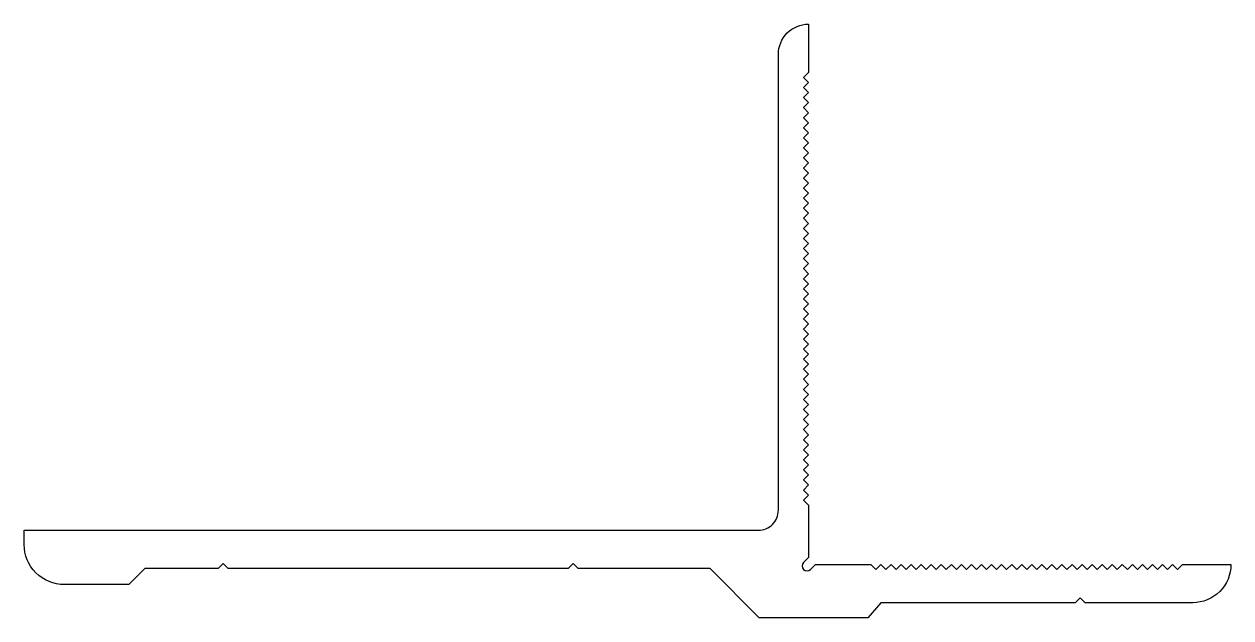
# Model space of a CAD drawing. Extents: x 392 to 512, y 206 to 265.
import ezdxf

# ---------------------------------------------------------------- set-up
doc = ezdxf.new("R2010")
doc.units = 0
doc.layers.add('ANA', color=220, linetype='CONTINUOUS')

msp = doc.modelspace()

# ---------------------------------------------------------------- linework, layer by layer
at = {"layer": 'ANA', "color": 0}
msp.add_lwpolyline([(469.39, 238.5), (469.89, 238), (469.39, 237.5), (469.89, 237), (469.39, 236.5), (469.89, 236), (469.39, 235.5), (469.89, 235), (469.39, 234.5), (469.89, 234), (469.39, 233.5), (469.89, 233), (469.39, 232.5), (469.89, 232), (469.39, 231.5), (469.89, 231), (469.39, 230.5), (469.89, 230), (469.39, 229.5), (469.89, 229), (469.39, 228.5), (469.89, 228), (469.39, 227.5), (469.89, 227), (469.39, 226.5), (469.89, 226), (469.39, 225.5), (469.89, 225), (469.39, 224.5), (469.89, 224), (469.39, 223.5), (469.89, 223), (469.39, 222.5), (469.89, 222), (469.39, 221.5), (469.89, 221), (469.39, 220.5), (469.89, 220), (469.39, 219.5), (469.89, 219), (469.39, 218.5), (469.89, 218), (469.39, 217.5), (469.89, 217), (469.89, 211.8), (469.39, 211.3, 1), (470.09, 210.6), (470.59, 211.1), (476.09, 211.1), (476.59, 210.6), (477.09, 211.1), (477.59, 210.6), (478.09, 211.1), (478.59, 210.6), (479.09, 211.1), (479.59, 210.6), (480.09, 211.1), (480.59, 210.6), (481.09, 211.1), (481.59, 210.6), (482.09, 211.1), (482.59, 210.6), (483.09, 211.1), (483.59, 210.6), (484.09, 211.1), (484.59, 210.6), (485.09, 211.1), (485.59, 210.6), (486.09, 211.1), (486.59, 210.6), (487.09, 211.1), (487.59, 210.6), (488.09, 211.1), (488.59, 210.6), (489.09, 211.1), (489.59, 210.6), (490.09, 211.1), (490.59, 210.6), (491.09, 211.1), (491.59, 210.6), (492.09, 211.1), (492.59, 210.6), (493.09, 211.1), (493.59, 210.6), (494.09, 211.1), (494.59, 210.6), (495.09, 211.1), (495.59, 210.6), (496.09, 211.1), (496.59, 210.6), (497.09, 211.1), (497.59, 210.6), (498.09, 211.1), (498.59, 210.6), (499.09, 211.1), (499.59, 210.6), (500.09, 211.1), (500.59, 210.6), (501.09, 211.1), (501.59, 210.6), (502.09, 211.1), (502.59, 210.6), (503.09, 211.1), (503.59, 210.6), (504.09, 211.1), (504.59, 210.6), (505.09, 211.1), (505.59, 210.6), (506.09, 211.1), (506.59, 210.6), (507.09, 211.1), (511.89, 211.1, -0.414214), (508.09, 207.3), (497.39, 207.3), (496.89, 207.8), (496.39, 207.3), (477.09, 207.3), (475.79, 205.8), (464.99, 205.8), (460.09, 210.7), (446.99, 210.7), (446.49, 211.2), (445.99, 210.7), (412.19, 210.7), (411.69, 211.2), (411.19, 210.7), (403.89, 210.7), (402.29, 209.1), (395.89, 209.1, -0.414214), (391.89, 213.1), (391.89, 214.5), (464.89, 214.5, 0.414214), (466.89, 216.5), (466.89, 261.8, -0.414214), (469.89, 264.8), (469.89, 260), (469.39, 259.5), (469.89, 259), (469.39, 258.5), (469.89, 258), (469.39, 257.5), (469.89, 257), (469.39, 256.5), (469.89, 256), (469.39, 255.5), (469.89, 255), (469.39, 254.5), (469.89, 254), (469.39, 253.5), (469.89, 253), (469.39, 252.5), (469.89, 252), (469.39, 251.5), (469.89, 251), (469.39, 250.5), (469.89, 250), (469.39, 249.5), (469.89, 249), (469.39, 248.5), (469.89, 248), (469.39, 247.5), (469.89, 247), (469.39, 246.5), (469.89, 246), (469.39, 245.5), (469.89, 245), (469.39, 244.5), (469.89, 244), (469.39, 243.5), (469.89, 243), (469.39, 242.5), (469.89, 242), (469.39, 241.5), (469.89, 241), (469.39, 240.5), (469.89, 240), (469.39, 239.5), (469.89, 239)], format="xyb", close=True, dxfattribs=at)

doc.saveas('drawing.dxf')
